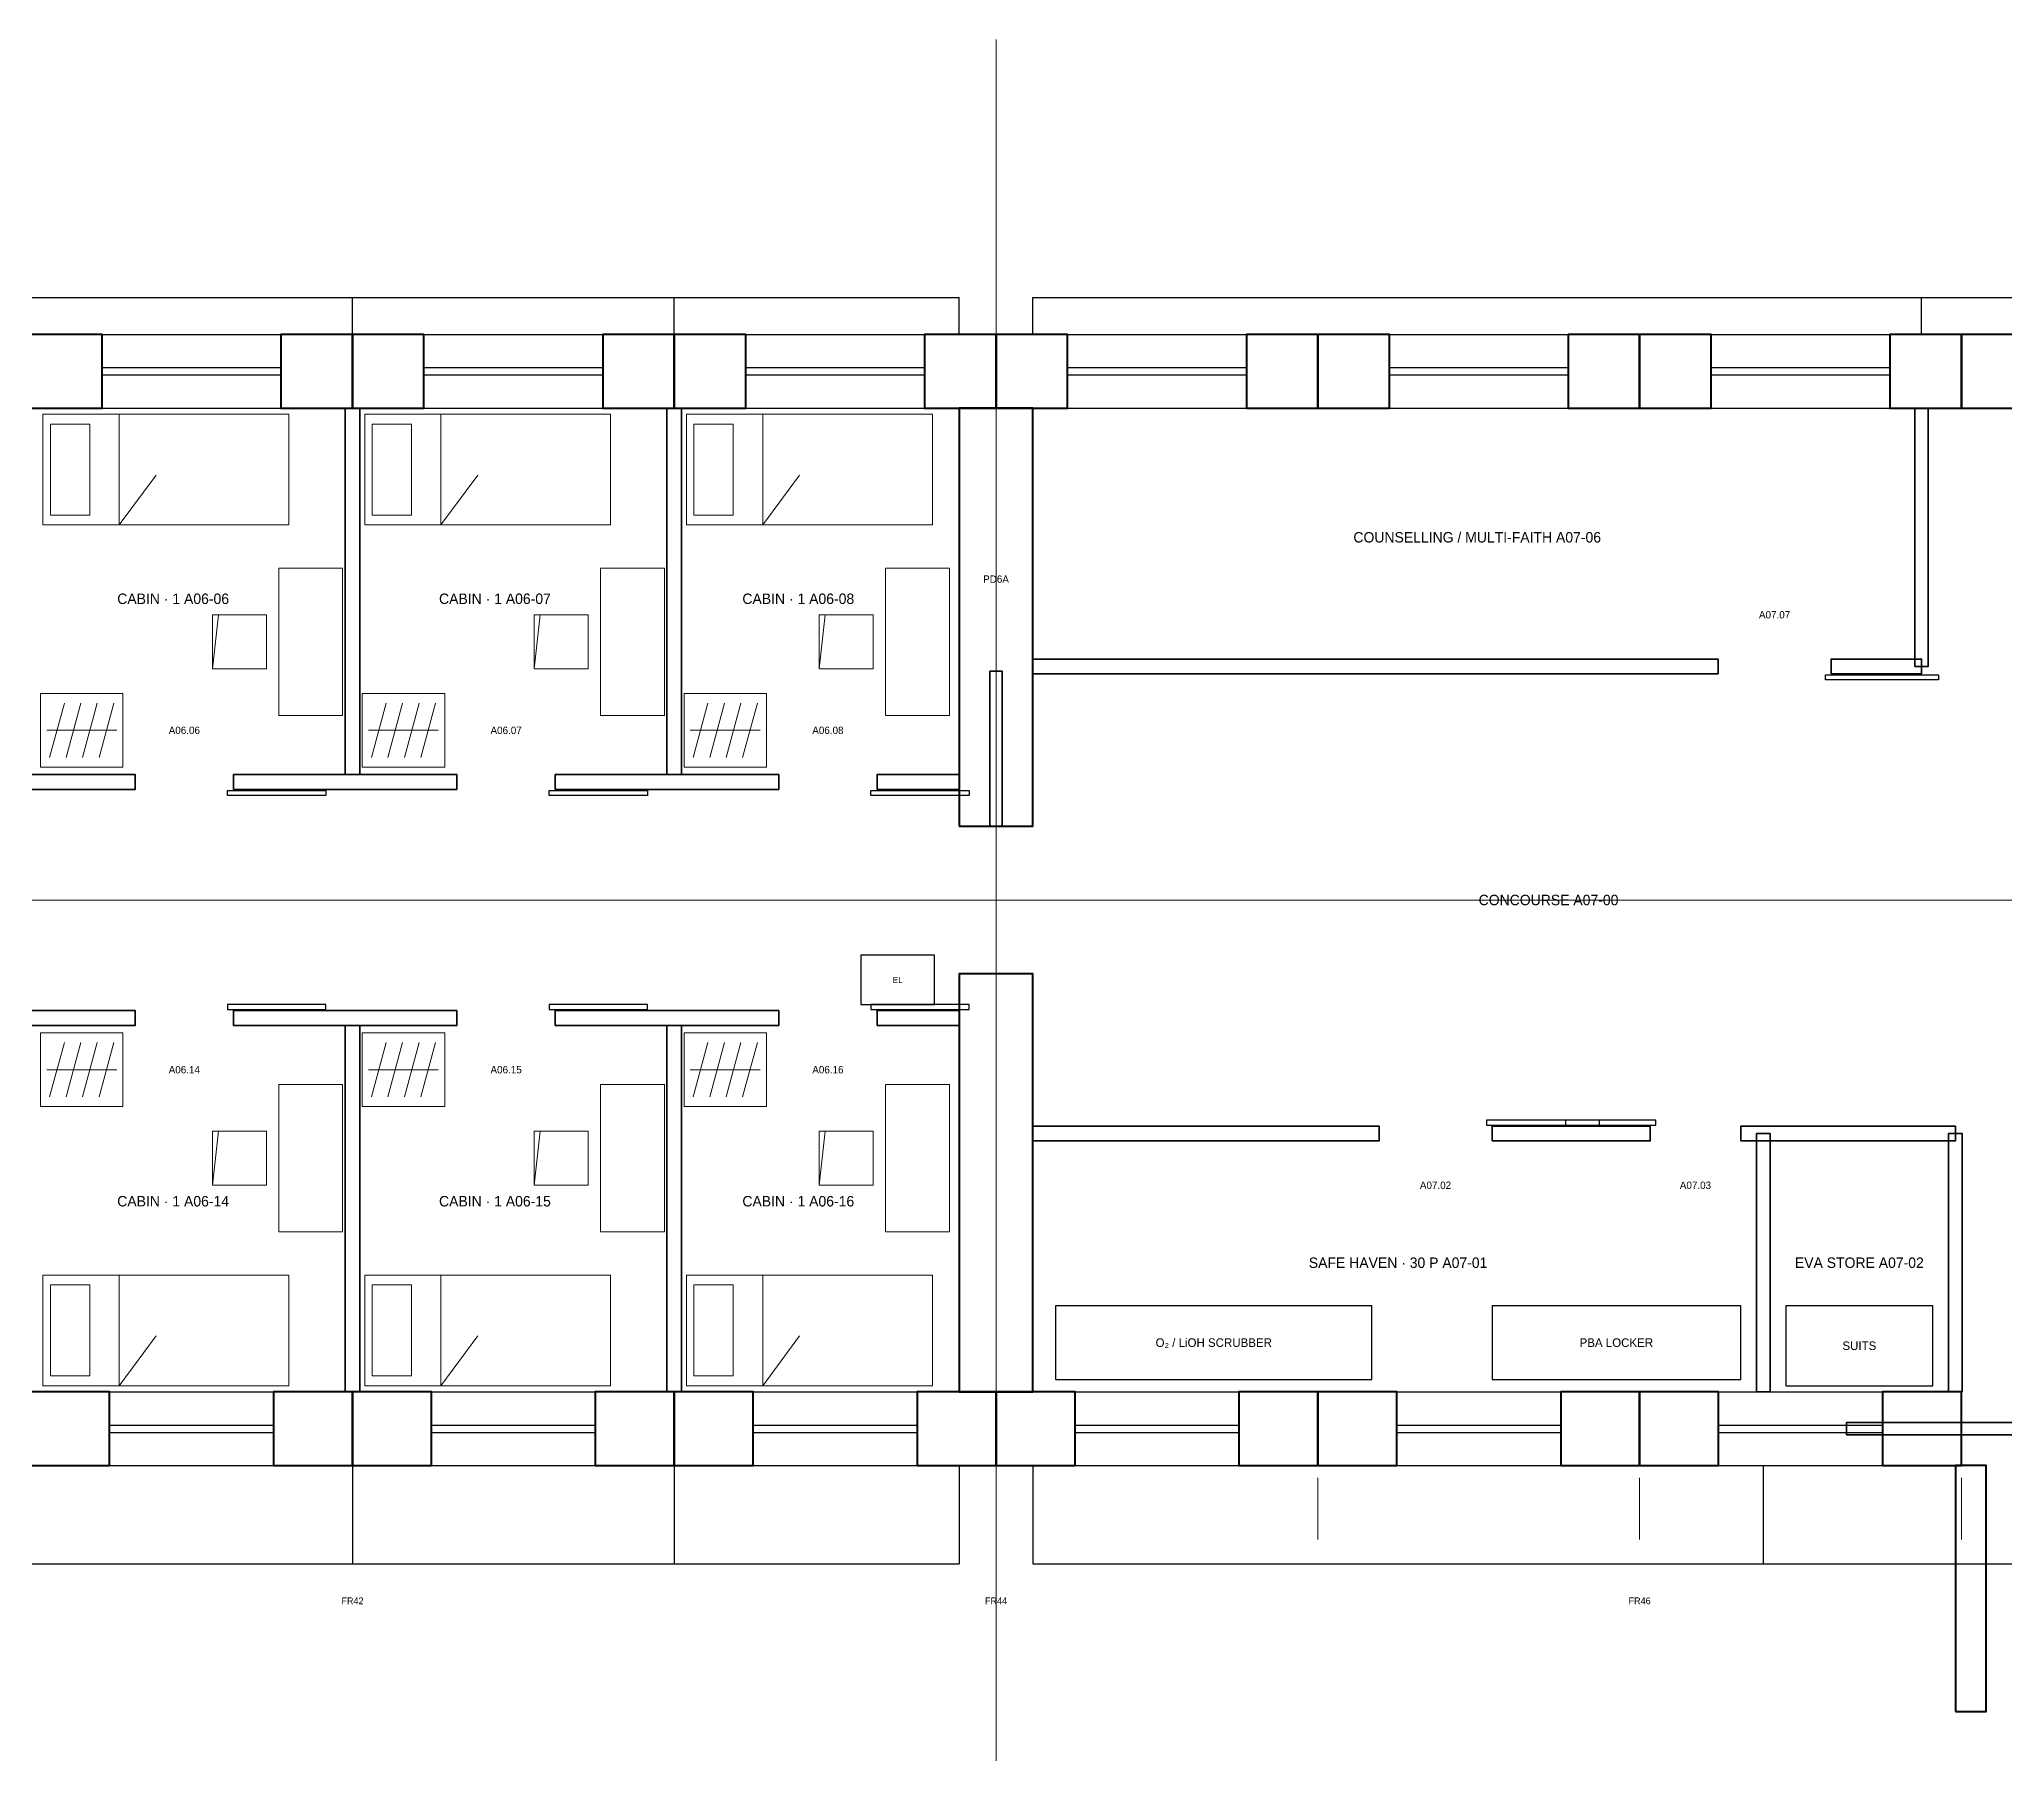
# Model space of a CAD drawing. Header units: millimetres. Extents: x 0 to 254927, y -7000 to 7000.
# Drawn here: x 119680 to 135670, y -7000 to 7000 of the extents above; entities that cross this region are included whole.
import ezdxf
from ezdxf.enums import TextEntityAlignment as Align

# ---------------------------------------------------------------- set-up
doc = ezdxf.new("R2010")
doc.units = ezdxf.units.MM
doc.linetypes.add('CENTER', pattern=[5.08, 3.175, -0.635, 0.635, -0.635])
doc.linetypes.add('DASHED', pattern=[1.524, 1.27, -0.254])
for name, color, linetype, lineweight in [('A-ANNO-DIMS', 2, 'CONTINUOUS', 18), ('A-ANNO-NOTE', 7, 'CONTINUOUS', 18), ('A-ANNO-TEXT', 7, 'CONTINUOUS', 25), ('A-CNTR', 9, 'CENTER', 13), ('A-DOOR', 3, 'CONTINUOUS', 25), ('A-DOOR-PRES', 1, 'CONTINUOUS', 35), ('A-EQPM', 30, 'CONTINUOUS', 25), ('A-FURN', 8, 'CONTINUOUS', 18), ('A-GLAZ', 5, 'CONTINUOUS', 25), ('A-GRID', 9, 'CENTER', 18), ('A-HIDN', 8, 'DASHED', 18), ('A-WALL', 7, 'CONTINUOUS', 35), ('A-WALL-BHD', 7, 'CONTINUOUS', 50), ('A-WALL-PRHU', 7, 'CONTINUOUS', 70)]:
    doc.layers.add(name, color=color, linetype=linetype, lineweight=lineweight)
doc.styles.add('OpenSansCondensed-Light', font='OpenSansCondensed-Light.ttf')
doc.dimstyles.new('EZDXF', dxfattribs={"dimtxt": 0.25, "dimasz": 0.175, "dimexe": 0.375, "dimexo": 0.125, "dimgap": 0.1, "dimtad": 1, "dimlfac": 100, "dimzin": 12, "dimdsep": 46, "dimtxsty": 'OpenSansCondensed-Light', "dimblk": 'ARCHTICK', "dimcen": 2.5, "dimazin": 3, "dimtfac": 0.5, "dimtmove": 2, "dimatfit": 3})

# ---------------------------------------------------------------- blocks, each defined once
blk = doc.blocks.new('_ARCHTICK')
at = {"color": 0, "linetype": 'BYBLOCK', "const_width": 0.15}
blk.add_lwpolyline([(-0.5, -0.5), (0.5, 0.5)], dxfattribs=at)

msp = doc.modelspace()

# ---------------------------------------------------------------- linework, layer by layer
at = {"layer": 'A-ANNO-DIMS'}
for p, q in [((122227.71839, -4700), (122227.71839, -5200)), ((124845.71227, -4700), (124845.71227, -5200)), ((127463.70614, -4700), (127463.70614, -5200)), ((127463.70614, -4700), (127463.70614, -5200)), ((130081.70002, -4700), (130081.70002, -5200)), ((132699.6939, -4700), (132699.6939, -5200)), ((135317.68778, -4700), (135317.68778, -5200))]:
    msp.add_line(p, q, dxfattribs=at)
at = {"layer": 'A-CNTR'}
msp.add_line((0, 0), (254927.41229, 0), dxfattribs=at)
at = {"layer": 'A-DOOR'}
for p, q in [((133337.97079, 1840), (133337.97079, 1960)), ((134257.51297, 1840), (134257.51297, 1960)), ((120459.72451, 900), (120459.72451, 1020)), ((121259.72451, 900), (121259.72451, 1020)), ((123077.71839, 900), (123077.71839, 1020)), ((123877.71839, 900), (123877.71839, 1020)), ((125695.71227, 900), (125695.71227, 1020)), ((126495.71227, 900), (126495.71227, 1020)), ((120459.72451, -1020), (120459.72451, -900)), ((121259.72451, -1020), (121259.72451, -900)), ((123077.71839, -1020), (123077.71839, -900)), ((123877.71839, -1020), (123877.71839, -900)), ((125695.71227, -1020), (125695.71227, -900)), ((126495.71227, -1020), (126495.71227, -900)), ((130579.34428, -1960), (130579.34428, -1840)), ((131498.88645, -1960), (131498.88645, -1840)), ((132786.24549, -1960), (132786.24549, -1840)), ((133521.87923, -1960), (133521.87923, -1840))]:
    msp.add_line(p, q, dxfattribs=at)
for points in [[(134211.53586, 1830), (135131.07803, 1830), (135131.07803, 1790), (134211.53586, 1790)], [(121209.72451, 890), (122009.72451, 890), (122009.72451, 850), (121209.72451, 850)], [(123827.71839, 890), (124627.71839, 890), (124627.71839, 850), (123827.71839, 850)], [(126445.71227, 890), (127245.71227, 890), (127245.71227, 850), (126445.71227, 850)], [(121209.72451, -890), (122009.72451, -890), (122009.72451, -850), (121209.72451, -850)], [(123827.71839, -890), (124627.71839, -890), (124627.71839, -850), (123827.71839, -850)], [(126445.71227, -890), (127245.71227, -890), (127245.71227, -850), (126445.71227, -850)], [(131452.90934, -1830), (132372.45151, -1830), (132372.45151, -1790), (131452.90934, -1790)], [(132096.58886, -1830), (132832.2226, -1830), (132832.2226, -1790), (132096.58886, -1790)]]:
    msp.add_lwpolyline(points, close=True, dxfattribs=at)
at = {"layer": 'A-DOOR-PRES'}
for p, q in [((127163.70614, 600), (127763.70614, 600)), ((127163.70614, -600), (127763.70614, -600))]:
    msp.add_line(p, q, dxfattribs=at)
for points in [[(127413.70614, 600), (127513.70614, 600), (127513.70614, 1860), (127413.70614, 1860)], [(134381.65876, -4350), (136781.65876, -4350), (136781.65876, -4250), (134381.65876, -4250)]]:
    msp.add_lwpolyline(points, close=True, dxfattribs=at)
at = {"layer": 'A-EQPM'}
for points in [[(126363.70614, -850), (126963.70614, -850), (126963.70614, -450), (126363.70614, -450)], [(127947.61458, -3900), (130522.33266, -3900), (130522.33266, -3300), (127947.61458, -3300)], [(131498.88645, -3900), (133521.87923, -3900), (133521.87923, -3300), (131498.88645, -3300)], [(133889.6961, -3950), (135085.10655, -3950), (135085.10655, -3300), (133889.6961, -3300)]]:
    msp.add_lwpolyline(points, close=True, dxfattribs=at)
at = {"layer": 'A-FURN'}
for p, q in [((120329.72451, 3050), (120329.72451, 3950)), ((122947.71839, 3050), (122947.71839, 3950)), ((125565.71227, 3050), (125565.71227, 3950)), ((120329.72451, 3050), (120629.72451, 3455)), ((122947.71839, 3050), (123247.71839, 3455)), ((125565.71227, 3050), (125865.71227, 3455)), ((121087.71839, 1880), (121137.71839, 2320)), ((123705.71227, 1880), (123755.71227, 2320)), ((126023.70614, 1880), (126073.70614, 2320)), ((119763.72451, 1160), (119883.72451, 1600)), ((119897.72451, 1160), (120017.72451, 1600)), ((120031.72451, 1160), (120151.72451, 1600)), ((120165.72451, 1160), (120285.72451, 1600)), ((122381.71839, 1160), (122501.71839, 1600)), ((122515.71839, 1160), (122635.71839, 1600)), ((122649.71839, 1160), (122769.71839, 1600)), ((122783.71839, 1160), (122903.71839, 1600)), ((124999.71227, 1160), (125119.71227, 1600)), ((125133.71227, 1160), (125253.71227, 1600)), ((125267.71227, 1160), (125387.71227, 1600)), ((125401.71227, 1160), (125521.71227, 1600)), ((119763.72451, -1600), (119883.72451, -1160)), ((119897.72451, -1600), (120017.72451, -1160)), ((120031.72451, -1600), (120151.72451, -1160)), ((120165.72451, -1600), (120285.72451, -1160)), ((122381.71839, -1600), (122501.71839, -1160)), ((122515.71839, -1600), (122635.71839, -1160)), ((122649.71839, -1600), (122769.71839, -1160)), ((122783.71839, -1600), (122903.71839, -1160)), ((124999.71227, -1600), (125119.71227, -1160)), ((125133.71227, -1600), (125253.71227, -1160)), ((125267.71227, -1600), (125387.71227, -1160)), ((125401.71227, -1600), (125521.71227, -1160)), ((121087.71839, -2320), (121137.71839, -1880)), ((123705.71227, -2320), (123755.71227, -1880)), ((126023.70614, -2320), (126073.70614, -1880)), ((120329.72451, -3950), (120329.72451, -3050)), ((122947.71839, -3950), (122947.71839, -3050)), ((125565.71227, -3950), (125565.71227, -3050)), ((120329.72451, -3950), (120629.72451, -3545)), ((122947.71839, -3950), (123247.71839, -3545)), ((125565.71227, -3950), (125865.71227, -3545))]:
    msp.add_line(p, q, dxfattribs=at)
for points in [[(119709.72451, 3050), (121709.72451, 3050), (121709.72451, 3950), (119709.72451, 3950)], [(119769.72451, 3130), (120089.72451, 3130), (120089.72451, 3870), (119769.72451, 3870)], [(122327.71839, 3050), (124327.71839, 3050), (124327.71839, 3950), (122327.71839, 3950)], [(122387.71839, 3130), (122707.71839, 3130), (122707.71839, 3870), (122387.71839, 3870)], [(124945.71227, 3050), (126945.71227, 3050), (126945.71227, 3950), (124945.71227, 3950)], [(125005.71227, 3130), (125325.71227, 3130), (125325.71227, 3870), (125005.71227, 3870)], [(121627.71839, 1500), (122147.71839, 1500), (122147.71839, 2700), (121627.71839, 2700)], [(124245.71227, 1500), (124765.71227, 1500), (124765.71227, 2700), (124245.71227, 2700)], [(126563.70614, 1500), (127083.70614, 1500), (127083.70614, 2700), (126563.70614, 2700)], [(121087.71839, 1880), (121527.71839, 1880), (121527.71839, 2320), (121087.71839, 2320)], [(123705.71227, 1880), (124145.71227, 1880), (124145.71227, 2320), (123705.71227, 2320)], [(126023.70614, 1880), (126463.70614, 1880), (126463.70614, 2320), (126023.70614, 2320)], [(119689.72451, 1080), (120359.72451, 1080), (120359.72451, 1680), (119689.72451, 1680)], [(122307.71839, 1080), (122977.71839, 1080), (122977.71839, 1680), (122307.71839, 1680)], [(124925.71227, 1080), (125595.71227, 1080), (125595.71227, 1680), (124925.71227, 1680)], [(119689.72451, -1680), (120359.72451, -1680), (120359.72451, -1080), (119689.72451, -1080)], [(122307.71839, -1680), (122977.71839, -1680), (122977.71839, -1080), (122307.71839, -1080)], [(124925.71227, -1680), (125595.71227, -1680), (125595.71227, -1080), (124925.71227, -1080)], [(121627.71839, -2700), (122147.71839, -2700), (122147.71839, -1500), (121627.71839, -1500)], [(124245.71227, -2700), (124765.71227, -2700), (124765.71227, -1500), (124245.71227, -1500)], [(126563.70614, -2700), (127083.70614, -2700), (127083.70614, -1500), (126563.70614, -1500)], [(121087.71839, -2320), (121527.71839, -2320), (121527.71839, -1880), (121087.71839, -1880)], [(123705.71227, -2320), (124145.71227, -2320), (124145.71227, -1880), (123705.71227, -1880)], [(126023.70614, -2320), (126463.70614, -2320), (126463.70614, -1880), (126023.70614, -1880)], [(119709.72451, -3950), (121709.72451, -3950), (121709.72451, -3050), (119709.72451, -3050)], [(119769.72451, -3870), (120089.72451, -3870), (120089.72451, -3130), (119769.72451, -3130)], [(122327.71839, -3950), (124327.71839, -3950), (124327.71839, -3050), (122327.71839, -3050)], [(122387.71839, -3870), (122707.71839, -3870), (122707.71839, -3130), (122387.71839, -3130)], [(124945.71227, -3950), (126945.71227, -3950), (126945.71227, -3050), (124945.71227, -3050)], [(125005.71227, -3870), (125325.71227, -3870), (125325.71227, -3130), (125005.71227, -3130)]]:
    msp.add_lwpolyline(points, close=True, dxfattribs=at)
at = {"layer": 'A-GLAZ'}
for p, q in [((120191.44872, 4600), (121645.99418, 4600)), ((122809.4426, 4600), (124263.98805, 4600)), ((125427.43648, 4600), (126881.98193, 4600)), ((128045.43036, 4600), (129499.97581, 4600)), ((130663.42423, 4600), (132117.96969, 4600)), ((133281.41811, 4600), (134735.96357, 4600)), ((120191.44872, 4330), (121645.99418, 4330)), ((122809.4426, 4330), (124263.98805, 4330)), ((125427.43648, 4330), (126881.98193, 4330)), ((128045.43036, 4330), (129499.97581, 4330)), ((130663.42423, 4330), (132117.96969, 4330)), ((133281.41811, 4330), (134735.96357, 4330)), ((120191.44872, 4270), (121645.99418, 4270)), ((122809.4426, 4270), (124263.98805, 4270)), ((125427.43648, 4270), (126881.98193, 4270)), ((128045.43036, 4270), (129499.97581, 4270)), ((130663.42423, 4270), (132117.96969, 4270)), ((133281.41811, 4270), (134735.96357, 4270)), ((120191.44872, 4000), (121645.99418, 4000)), ((122809.4426, 4000), (124263.98805, 4000)), ((125427.43648, 4000), (126881.98193, 4000)), ((128045.43036, 4000), (129499.97581, 4000)), ((130663.42423, 4000), (132117.96969, 4000)), ((133281.41811, 4000), (134735.96357, 4000)), ((120252.05478, -4000), (121585.38812, -4000)), ((122870.04866, -4000), (124203.38199, -4000)), ((125488.04254, -4000), (126821.37587, -4000)), ((128106.03642, -4000), (129439.36975, -4000)), ((130724.03029, -4000), (132057.36363, -4000)), ((133342.02417, -4000), (134675.35751, -4000)), ((120252.05478, -4270), (121585.38812, -4270)), ((122870.04866, -4270), (124203.38199, -4270)), ((125488.04254, -4270), (126821.37587, -4270)), ((128106.03642, -4270), (129439.36975, -4270)), ((130724.03029, -4270), (132057.36363, -4270)), ((133342.02417, -4270), (134675.35751, -4270)), ((120252.05478, -4330), (121585.38812, -4330)), ((122870.04866, -4330), (124203.38199, -4330)), ((125488.04254, -4330), (126821.37587, -4330)), ((128106.03642, -4330), (129439.36975, -4330)), ((130724.03029, -4330), (132057.36363, -4330)), ((133342.02417, -4330), (134675.35751, -4330)), ((120252.05478, -4600), (121585.38812, -4600)), ((122870.04866, -4600), (124203.38199, -4600)), ((125488.04254, -4600), (126821.37587, -4600)), ((128106.03642, -4600), (129439.36975, -4600)), ((130724.03029, -4600), (132057.36363, -4600)), ((133342.02417, -4600), (134675.35751, -4600))]:
    msp.add_line(p, q, dxfattribs=at)
at = {"layer": 'A-GRID'}
msp.add_line((127463.70614, -7000), (127463.70614, 7000), dxfattribs=at)
msp.add_line((127463.70614, -7000), (127463.70614, 7000), dxfattribs=at)
at = {"layer": 'A-HIDN'}
for p, q in [((119739.72451, 1380), (120309.72451, 1380)), ((122357.71839, 1380), (122927.71839, 1380)), ((124975.71227, 1380), (125545.71227, 1380)), ((127463.70614, -600), (127463.70614, 600)), ((119739.72451, -1380), (120309.72451, -1380)), ((122357.71839, -1380), (122927.71839, -1380)), ((124975.71227, -1380), (125545.71227, -1380))]:
    msp.add_line(p, q, dxfattribs=at)
at = {"layer": 'A-WALL'}
for points in [[(122167.71839, 1020), (122287.71839, 1020), (122287.71839, 4000), (122167.71839, 4000)], [(124785.71227, 1020), (124905.71227, 1020), (124905.71227, 4000), (124785.71227, 4000)], [(134937.97417, 1900), (135048.31923, 1900), (135048.31923, 4000), (134937.97417, 4000)], [(127763.70614, 1840), (133337.97079, 1840), (133337.97079, 1960), (127763.70614, 1960)], [(134257.51297, 1840), (134993.1467, 1840), (134993.1467, 1960), (134257.51297, 1960)], [(118641.73063, 900), (120459.72451, 900), (120459.72451, 1020), (118641.73063, 1020)], [(121259.72451, 900), (123077.71839, 900), (123077.71839, 1020), (121259.72451, 1020)], [(123877.71839, 900), (125695.71227, 900), (125695.71227, 1020), (123877.71839, 1020)], [(126495.71227, 900), (127163.70614, 900), (127163.70614, 1020), (126495.71227, 1020)], [(118091.73063, -1020), (120459.72451, -1020), (120459.72451, -900), (118091.73063, -900)], [(121259.72451, -1020), (123077.71839, -1020), (123077.71839, -900), (121259.72451, -900)], [(123877.71839, -1020), (125695.71227, -1020), (125695.71227, -900), (123877.71839, -900)], [(126495.71227, -1020), (127163.70614, -1020), (127163.70614, -900), (126495.71227, -900)], [(122167.71839, -4000), (122287.71839, -4000), (122287.71839, -1020), (122167.71839, -1020)], [(124785.71227, -4000), (124905.71227, -4000), (124905.71227, -1020), (124785.71227, -1020)], [(127763.70614, -1960), (130579.34428, -1960), (130579.34428, -1840), (127763.70614, -1840)], [(131498.88645, -1960), (132786.24549, -1960), (132786.24549, -1840), (131498.88645, -1840)], [(133521.87923, -1960), (135269.01499, -1960), (135269.01499, -1840), (133521.87923, -1840)], [(133650.61513, -4000), (133760.96019, -4000), (133760.96019, -1900), (133650.61513, -1900)], [(135213.84246, -4000), (135324.18752, -4000), (135324.18752, -1900), (135213.84246, -1900)]]:
    msp.add_lwpolyline(points, close=True, dxfattribs=at)
at = {"layer": 'A-WALL-BHD'}
for points in [[(127163.70614, 600), (127763.70614, 600), (127763.70614, 4000), (127163.70614, 4000)], [(127163.70614, -4000), (127763.70614, -4000), (127763.70614, -600), (127163.70614, -600)]]:
    msp.add_lwpolyline(points, close=True, dxfattribs=at)
at = {"layer": 'A-WALL-PRHU'}
for points in [[(119609.72451, 4000), (120191.44872, 4000), (120191.44872, 4600), (119609.72451, 4600)], [(121645.99418, 4000), (122227.71839, 4000), (122227.71839, 4600), (121645.99418, 4600)], [(122227.71839, 4000), (122809.4426, 4000), (122809.4426, 4600), (122227.71839, 4600)], [(124263.98805, 4000), (124845.71227, 4000), (124845.71227, 4600), (124263.98805, 4600)], [(124845.71227, 4000), (125427.43648, 4000), (125427.43648, 4600), (124845.71227, 4600)], [(126881.98193, 4000), (127463.70614, 4000), (127463.70614, 4600), (126881.98193, 4600)], [(127463.70614, 4000), (128045.43036, 4000), (128045.43036, 4600), (127463.70614, 4600)], [(129499.97581, 4000), (130081.70002, 4000), (130081.70002, 4600), (129499.97581, 4600)], [(130081.70002, 4000), (130663.42423, 4000), (130663.42423, 4600), (130081.70002, 4600)], [(132117.96969, 4000), (132699.6939, 4000), (132699.6939, 4600), (132117.96969, 4600)], [(132699.6939, 4000), (133281.41811, 4000), (133281.41811, 4600), (132699.6939, 4600)], [(134735.96357, 4000), (135317.68778, 4000), (135317.68778, 4600), (134735.96357, 4600)], [(135317.68778, 4000), (135899.41199, 4000), (135899.41199, 4600), (135317.68778, 4600)], [(119609.72451, -4600), (120252.05478, -4600), (120252.05478, -4000), (119609.72451, -4000)], [(121585.38812, -4600), (122227.71839, -4600), (122227.71839, -4000), (121585.38812, -4000)], [(122227.71839, -4600), (122870.04866, -4600), (122870.04866, -4000), (122227.71839, -4000)], [(124203.38199, -4600), (124845.71227, -4600), (124845.71227, -4000), (124203.38199, -4000)], [(124845.71227, -4600), (125488.04254, -4600), (125488.04254, -4000), (124845.71227, -4000)], [(126821.37587, -4600), (127463.70614, -4600), (127463.70614, -4000), (126821.37587, -4000)], [(127463.70614, -4600), (128106.03642, -4600), (128106.03642, -4000), (127463.70614, -4000)], [(129439.36975, -4600), (130081.70002, -4600), (130081.70002, -4000), (129439.36975, -4000)], [(130081.70002, -4600), (130724.03029, -4600), (130724.03029, -4000), (130081.70002, -4000)], [(132057.36363, -4600), (132699.6939, -4600), (132699.6939, -4000), (132057.36363, -4000)], [(132699.6939, -4600), (133342.02417, -4600), (133342.02417, -4000), (132699.6939, -4000)], [(134675.35751, -4600), (135317.68778, -4600), (135317.68778, -4000), (134675.35751, -4000)], [(135269.01499, -6600), (135519.01499, -6600), (135519.01499, -4600), (135269.01499, -4600)]]:
    msp.add_lwpolyline(points, close=True, dxfattribs=at)

# ---------------------------------------------------------------- texts
at = {"layer": 'A-ANNO-NOTE'}
for s, height, p in [('EL', 50, (126663.70614, -650)), ('O₂ / LiOH SCRUBBER', 70, (129234.97362, -3600)), ('PBA LOCKER', 70, (132510.38284, -3600)), ('SUITS', 70, (134487.40133, -3625)), ('FR42', 55, (122227.71839, -5700)), ('FR44', 55, (127463.70614, -5700)), ('FR44', 55, (127463.70614, -5700)), ('FR46', 55, (132699.6939, -5700))]:
    msp.add_text(s, height=height, dxfattribs=at).set_placement(p, align=Align.MIDDLE_CENTER)
at = {"layer": 'A-ANNO-TEXT'}
for s, height, p in [('COUNSELLING / MULTI-FAITH A07-06', 85, (131378.42642, 2950)), ('PD6A', 60, (127463.70614, 2610)), ('CABIN · 1 A06-06', 85, (120768.72145, 2450)), ('CABIN · 1 A06-07', 85, (123386.71533, 2450)), ('CABIN · 1 A06-08', 85, (125854.7092, 2450)), ('A07.07', 60, (133797.74188, 2320)), ('A06.06', 60, (120859.72451, 1380)), ('A06.07', 60, (123477.71839, 1380)), ('A06.08', 60, (126095.71227, 1380)), ('CONCOURSE A07-00', 85, (131958.65753, 0)), ('A06.14', 60, (120859.72451, -1380)), ('A06.15', 60, (123477.71839, -1380)), ('A06.16', 60, (126095.71227, -1380)), ('A07.02', 60, (131039.11536, -2320)), ('A07.03', 60, (133154.06236, -2320)), ('CABIN · 1 A06-14', 85, (120768.72145, -2450)), ('CABIN · 1 A06-15', 85, (123386.71533, -2450)), ('CABIN · 1 A06-16', 85, (125854.7092, -2450)), ('SAFE HAVEN · 30 P A07-01', 85, (130734.7469, -2950)), ('EVA STORE A07-02', 85, (134487.40133, -2950))]:
    msp.add_text(s, height=height, dxfattribs=at).set_placement(p, align=Align.MIDDLE_CENTER)

# ---------------------------------------------------------------- dimensions: what is measured, and where the dimension line sits
at = {"layer": 'A-ANNO-DIMS'}
for base, p1, p2 in [((119610, 4900), (119610, 4600), (122228, 4600)), ((122228, 4900), (122228, 4600), (124846, 4600)), ((124846, 4900), (124846, 4600), (127163.70614, 4600)), ((127763.70614, 4900), (127763.70614, 4600), (134993, 4600)), ((134993, 4900), (134993, 4600), (145936, 4600)), ((119610, -5400), (119610, -4600), (122228, -4600)), ((122228, -5400), (122228, -4600), (124846, -4600)), ((124846, -5400), (124846, -4600), (127163.70614, -4600)), ((127763.70614, -5400), (127763.70614, -4600), (133706, -4600)), ((133706, -5400), (133706, -4600), (135269, -4600)), ((135269, -5400), (135269, -4600), (140602, -4600))]:
    msp.add_linear_dim(base=base, p1=p1, p2=p2, dimstyle='EZDXF', dxfattribs=at).render()

doc.saveas('drawing.dxf')
